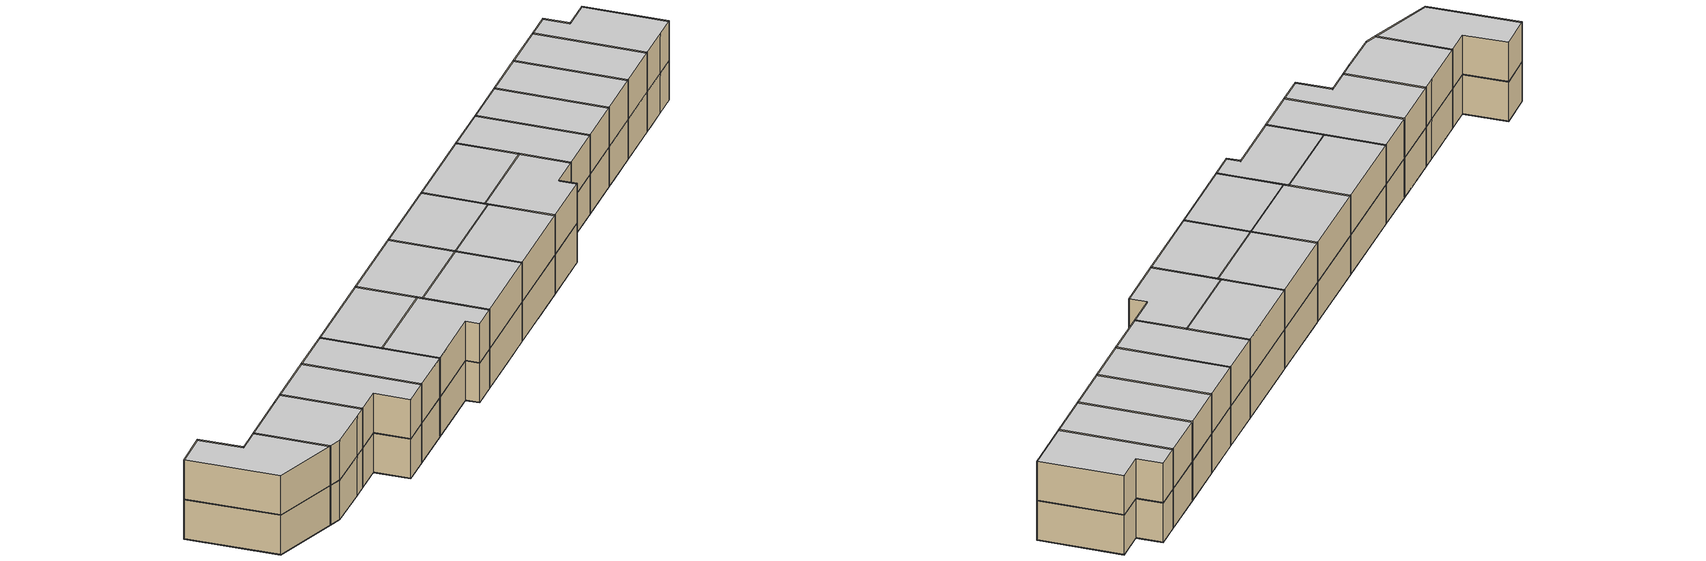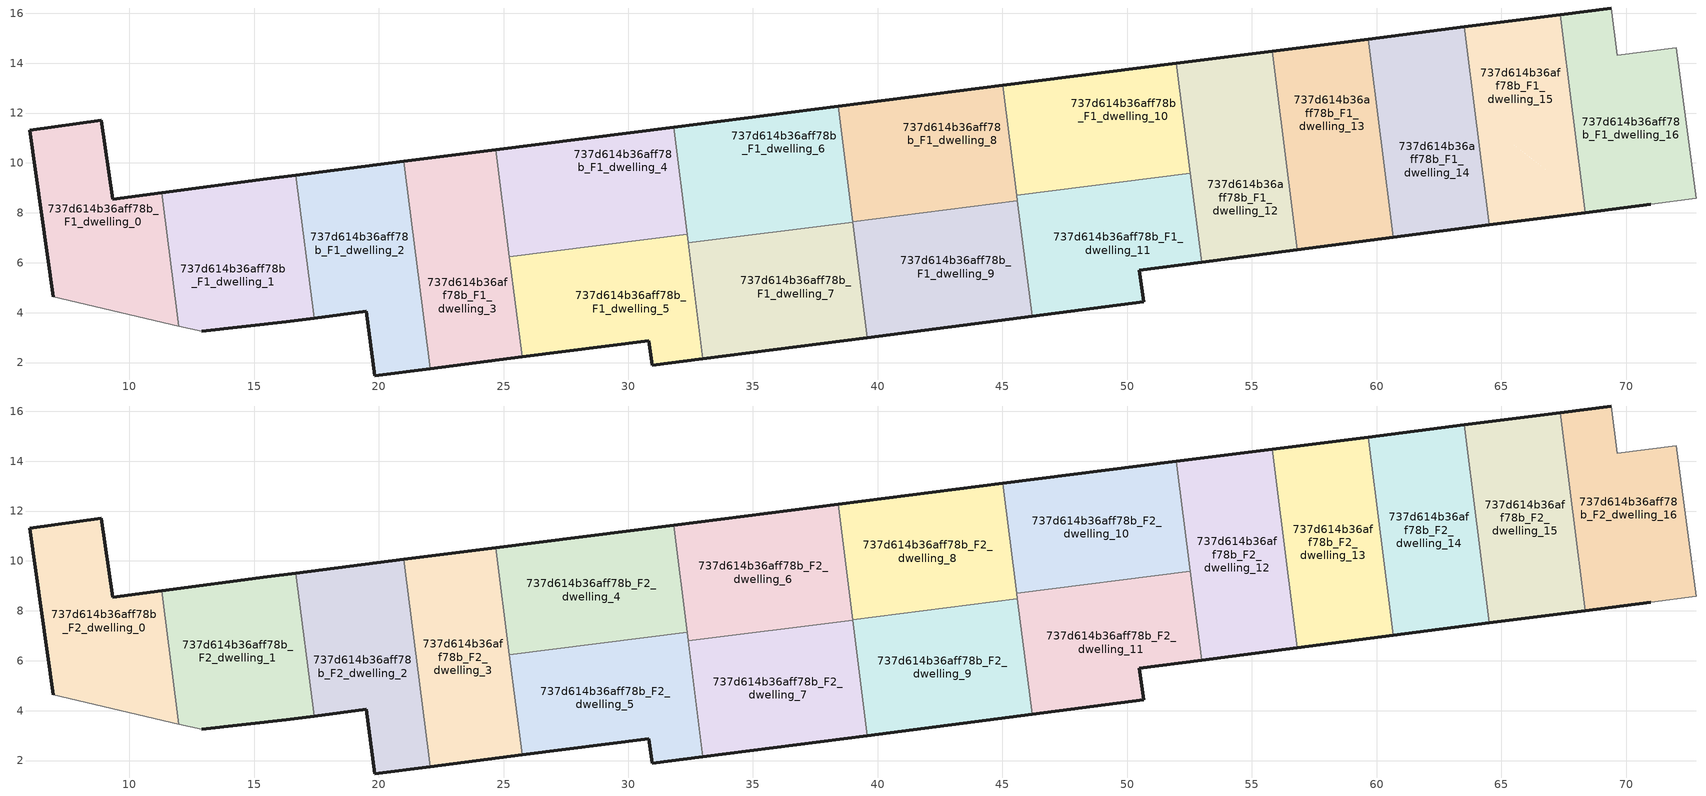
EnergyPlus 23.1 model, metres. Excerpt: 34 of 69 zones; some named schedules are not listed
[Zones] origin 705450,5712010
737d614b36aff78b_F1_dwelling_0
 floor to 737d614b36aff78b_F0_dwelling_0 (EU_floor_Construction): 9.27,4.09 11.53,7.01 11.3,8.81 9.33,8.55 8.87,11.71 6,11.31 6.94,4.63 z3
 floor to 737d614b36aff78b_F0_dwelling_1 (EU_floor_Construction): 11.98,3.46 11.53,7.01 9.27,4.09 z3
 wall outside (EU_wall_Construction): 6.94,4.63 6,11.31 8.87,11.71 9.33,8.55 11.3,8.81 z3:6
 wall to 737d614b36aff78b_F1_dwelling_1 (EU_wall_Construction): 11.3,8.81 11.98,3.46 z3:6
 wall adiabatic (EU_wall_Construction): 11.98,3.46 6.94,4.63 z3:6
737d614b36aff78b_F1_dwelling_1
 floor to 737d614b36aff78b_F0_dwelling_1 (EU_floor_Construction): 17.41,3.77 17.17,5.59 12.96,8.86 11.53,7.01 11.98,3.46 12.9,3.25 16.3,3.63 z3
 floor to 737d614b36aff78b_F0_dwelling_0 (EU_floor_Construction): 11.53,7.01 12.96,8.86 12.77,9 11.3,8.81 z3
 floor to 737d614b36aff78b_F0_dwelling_2 (EU_floor_Construction): 17.17,5.59 16.68,9.51 15.53,9.37 12.77,9 12.96,8.86 z3
 wall outside (EU_wall_Construction): 17.41,3.77 16.3,3.63 12.9,3.25 / 11.3,8.81 15.53,9.37 16.68,9.51 z3:6
 wall adiabatic (EU_wall_Construction): 12.9,3.25 11.98,3.46 z3:6
 wall to 737d614b36aff78b_F1_dwelling_2 (EU_wall_Construction): 16.68,9.51 17.41,3.77 z3:6
737d614b36aff78b_F1_dwelling_10
 floor to 737d614b36aff78b_F0_dwelling_12 (EU_floor_Construction): 52.53,9.6 51.97,13.99 45.43,13.16 50.38,9.32 z3
 floor to 737d614b36aff78b_F0_dwelling_10 (EU_floor_Construction): 46.55,8.84 48.22,11 45.43,13.16 45.01,13.11 45.57,8.71 z3
 floor to 737d614b36aff78b_F0_dwelling_11 (EU_floor_Construction): 50.38,9.32 48.22,11 46.55,8.84 z3
 wall outside (EU_wall_Construction): 45.01,13.11 51.97,13.99 z3:6
 wall to 737d614b36aff78b_F1_dwelling_11 (EU_wall_Construction): 52.53,9.6 45.57,8.71 z3:6
 wall to 737d614b36aff78b_F1_dwelling_12 (EU_wall_Construction): 51.97,13.99 52.53,9.6 z3:6
 wall to 737d614b36aff78b_F1_dwelling_8 (EU_wall_Construction): 45.57,8.71 45.01,13.11 z3:6
737d614b36aff78b_F1_dwelling_11
 floor to 737d614b36aff78b_F0_dwelling_11 (EU_floor_Construction): 52.98,6.03 52.8,7.45 50.38,9.32 46.55,8.84 45.7,7.73 45.83,6.65 48.97,4.21 50.66,4.43 50.49,5.7 z3
 floor to 737d614b36aff78b_F0_dwelling_13 (EU_floor_Construction): 52.8,7.45 52.61,8.95 51.96,8.1 z3
 floor to 737d614b36aff78b_F0_dwelling_9 (EU_floor_Construction): 48.97,4.21 45.83,6.65 46.19,3.85 z3
 floor to 737d614b36aff78b_F0_dwelling_10 (EU_floor_Construction): 45.7,7.73 46.55,8.84 45.57,8.71 z3
 floor to 737d614b36aff78b_F0_dwelling_12 (EU_floor_Construction): 51.96,8.1 52.61,8.95 52.53,9.6 50.38,9.32 z3
 wall outside (EU_wall_Construction): 52.98,6.03 50.49,5.7 50.66,4.43 46.19,3.85 z3:6
 wall to 737d614b36aff78b_F1_dwelling_9 (EU_wall_Construction): 46.19,3.85 45.6,8.48 z3:6
 wall to 737d614b36aff78b_F1_dwelling_12 (EU_wall_Construction): 52.53,9.6 52.98,6.03 z3:6
 wall to 737d614b36aff78b_F1_dwelling_8 (EU_wall_Construction): 45.6,8.48 45.57,8.71 z3:6
737d614b36aff78b_F1_dwelling_12
 floor to 737d614b36aff78b_F0_dwelling_13 (EU_floor_Construction): 56.83,6.52 56.21,11.36 55.13,12.2 52.61,8.95 52.8,7.45 54.4,6.21 z3
 floor to 737d614b36aff78b_F0_dwelling_12 (EU_floor_Construction): 52.61,8.95 55.13,12.2 52.69,14.08 51.97,13.99 z3
 floor to 737d614b36aff78b_F0_dwelling_11 (EU_floor_Construction): 54.4,6.21 52.8,7.45 52.98,6.03 z3
 floor to 737d614b36aff78b_F0_dwelling_14 (EU_floor_Construction): 56.21,11.36 55.82,14.48 52.69,14.08 z3
 wall outside (EU_wall_Construction): 51.97,13.99 55.81,14.48 / 56.83,6.52 52.98,6.03 z3:6
 wall to 737d614b36aff78b_F1_dwelling_13 (EU_wall_Construction): 55.81,14.48 56.83,6.52 z3:6
737d614b36aff78b_F1_dwelling_13
 floor to 737d614b36aff78b_F0_dwelling_14 (EU_floor_Construction): 59.22,9.03 60.25,10.36 59.66,14.97 55.82,14.48 56.21,11.36 z3
 floor to 737d614b36aff78b_F0_dwelling_13 (EU_floor_Construction): 60.67,7.02 60.55,8 56.21,11.36 56.83,6.52 z3
 floor to 737d614b36aff78b_F0_dwelling_15 (EU_floor_Construction): 60.55,8 60.25,10.36 59.22,9.03 z3
 wall outside (EU_wall_Construction): 55.81,14.48 59.66,14.97 / 60.67,7.02 56.83,6.52 z3:6
 wall to 737d614b36aff78b_F1_dwelling_14 (EU_wall_Construction): 59.66,14.97 60.67,7.02 z3:6
737d614b36aff78b_F1_dwelling_14
 floor to 737d614b36aff78b_F0_dwelling_15 (EU_floor_Construction): 64.52,7.51 63.96,11.92 62.39,13.13 60.25,10.36 60.55,8 61.65,7.14 z3
 floor to 737d614b36aff78b_F0_dwelling_14 (EU_floor_Construction): 60.25,10.36 62.39,13.13 59.97,15.01 59.66,14.97 z3
 floor to 737d614b36aff78b_F0_dwelling_13 (EU_floor_Construction): 61.65,7.14 60.55,8 60.67,7.02 z3
 floor to 737d614b36aff78b_F0_dwelling_16 (EU_floor_Construction): 63.96,11.92 63.51,15.46 59.97,15.01 z3
 wall outside (EU_wall_Construction): 59.66,14.97 63.51,15.46 / 64.52,7.51 60.67,7.02 z3:6
 wall to 737d614b36aff78b_F1_dwelling_15 (EU_wall_Construction): 63.51,15.46 64.52,7.51 z3:6
737d614b36aff78b_F1_dwelling_15
 floor to 737d614b36aff78b_F0_dwelling_16 (EU_floor_Construction): 66.15,10.22 67.82,12.38 67.36,15.94 63.51,15.46 63.96,11.92 z3
 floor to 737d614b36aff78b_F0_dwelling_15 (EU_floor_Construction): 68.37,8.01 68.3,8.55 63.96,11.92 64.52,7.51 z3
 floor to 737d614b36aff78b_F0_dwelling_17 (EU_floor_Construction): 68.3,8.55 67.82,12.38 66.15,10.22 z3
 wall outside (EU_wall_Construction): 63.51,15.46 67.36,15.95 / 68.37,8.01 64.52,7.51 z3:6
 wall to 737d614b36aff78b_F1_dwelling_16 (EU_wall_Construction): 67.36,15.95 68.37,8.01 z3:6
737d614b36aff78b_F1_dwelling_16
 floor to 737d614b36aff78b_F0_dwelling_17 (EU_floor_Construction): 72.8,8.59 72.02,14.63 69.65,14.32 69.6,14.68 67.82,12.38 68.3,8.55 68.91,8.08 70.99,8.35 z3
 floor to 737d614b36aff78b_F0_dwelling_16 (EU_floor_Construction): 67.82,12.38 69.6,14.68 69.41,16.2 67.36,15.94 z3
 floor to 737d614b36aff78b_F0_dwelling_15 (EU_floor_Construction): 68.91,8.08 68.3,8.55 68.37,8.01 z3
 wall outside (EU_wall_Construction): 70.99,8.35 68.37,8.01 / 67.36,15.95 69.41,16.2 z3:6
 wall adiabatic (EU_wall_Construction): 69.41,16.2 69.65,14.32 72.02,14.63 72.8,8.59 70.99,8.35 z3:6
737d614b36aff78b_F1_dwelling_2
 floor to 737d614b36aff78b_F0_dwelling_2 (EU_floor_Construction): 19.56,3.63 21.51,6.14 21.17,8.77 19.72,9.9 16.68,9.51 17.17,5.59 19.22,4.01 19.51,4.05 z3
 floor to 737d614b36aff78b_F0_dwelling_1 (EU_floor_Construction): 19.22,4.01 17.17,5.59 17.41,3.77 z3
 floor to 737d614b36aff78b_F0_dwelling_3 (EU_floor_Construction): 22.07,1.75 21.51,6.14 19.56,3.63 19.85,1.47 z3
 floor to 737d614b36aff78b_F0_dwelling_4 (EU_floor_Construction): 21.17,8.77 21.01,10.06 19.72,9.9 z3
 wall outside (EU_wall_Construction): 16.68,9.51 21.01,10.06 / 22.07,1.75 19.85,1.47 19.51,4.05 17.41,3.77 z3:6
 wall to 737d614b36aff78b_F1_dwelling_3 (EU_wall_Construction): 21.01,10.06 22.07,1.75 z3:6
737d614b36aff78b_F1_dwelling_3
 floor to 737d614b36aff78b_F0_dwelling_3 (EU_floor_Construction): 25.75,2.22 25.32,5.56 22.66,7.62 21.51,6.14 22.07,1.75 z3
 floor to 737d614b36aff78b_F0_dwelling_2 (EU_floor_Construction): 21.51,6.14 22.66,7.62 21.17,8.77 z3
 floor to 737d614b36aff78b_F0_dwelling_4 (EU_floor_Construction): 25.32,5.56 24.69,10.53 21.01,10.06 21.17,8.77 z3
 wall outside (EU_wall_Construction): 21.01,10.06 24.69,10.53 / 25.75,2.22 22.07,1.75 z3:6
 wall to 737d614b36aff78b_F1_dwelling_4 (EU_wall_Construction): 24.69,10.53 25.24,6.23 z3:6
 wall to 737d614b36aff78b_F1_dwelling_5 (EU_wall_Construction): 25.24,6.23 25.75,2.22 z3:6
737d614b36aff78b_F1_dwelling_4
 floor to 737d614b36aff78b_F0_dwelling_4 (EU_floor_Construction): 28.24,6.62 29.41,8.12 26.08,10.7 24.69,10.53 25.24,6.24 z3
 floor to 737d614b36aff78b_F0_dwelling_6 (EU_floor_Construction): 32.36,7.14 31.81,11.43 26.08,10.7 30.91,6.96 z3
 floor to 737d614b36aff78b_F0_dwelling_5 (EU_floor_Construction): 30.91,6.96 29.41,8.12 28.24,6.62 z3
 wall outside (EU_wall_Construction): 24.69,10.53 31.81,11.43 z3:6
 wall to 737d614b36aff78b_F1_dwelling_5 (EU_wall_Construction): 32.36,7.14 25.24,6.24 z3:6
 wall to 737d614b36aff78b_F1_dwelling_6 (EU_wall_Construction): 31.81,11.43 32.36,7.14 z3:6
737d614b36aff78b_F1_dwelling_5
 floor to 737d614b36aff78b_F0_dwelling_5 (EU_floor_Construction): 32.99,2.15 32.54,5.69 30.91,6.96 28.24,6.62 26.63,4.54 29.08,2.65 30.82,2.87 30.95,1.88 z3
 floor to 737d614b36aff78b_F0_dwelling_3 (EU_floor_Construction): 29.08,2.65 25.32,5.56 25.75,2.22 z3
 floor to 737d614b36aff78b_F0_dwelling_6 (EU_floor_Construction): 32.54,5.69 32.36,7.14 30.91,6.96 z3
 floor to 737d614b36aff78b_F0_dwelling_4 (EU_floor_Construction): 26.63,4.54 28.24,6.62 25.24,6.24 25.32,5.56 z3
 wall outside (EU_wall_Construction): 32.99,2.15 30.95,1.88 30.82,2.87 25.75,2.22 z3:6
 wall to 737d614b36aff78b_F1_dwelling_7 (EU_wall_Construction): 32.4,6.79 32.99,2.15 z3:6
 wall to 737d614b36aff78b_F1_dwelling_6 (EU_wall_Construction): 32.36,7.14 32.4,6.79 z3:6
737d614b36aff78b_F1_dwelling_6
 floor to 737d614b36aff78b_F0_dwelling_6 (EU_floor_Construction): 34.41,7.05 35.78,8.81 32.31,11.5 31.81,11.43 32.4,6.79 z3
 floor to 737d614b36aff78b_F0_dwelling_7 (EU_floor_Construction): 37.53,7.45 35.78,8.81 34.41,7.05 z3
 floor to 737d614b36aff78b_F0_dwelling_8 (EU_floor_Construction): 39,7.63 38.41,12.27 32.31,11.5 37.54,7.45 z3
 wall outside (EU_wall_Construction): 31.81,11.43 38.41,12.27 z3:6
 wall to 737d614b36aff78b_F1_dwelling_7 (EU_wall_Construction): 39,7.63 32.4,6.79 z3:6
 wall to 737d614b36aff78b_F1_dwelling_8 (EU_wall_Construction): 38.41,12.27 39,7.64 z3:6
737d614b36aff78b_F1_dwelling_7
 floor to 737d614b36aff78b_F0_dwelling_7 (EU_floor_Construction): 39.59,3 39.18,6.17 37.53,7.45 34.41,7.05 33.06,5.3 36.53,2.61 z3
 floor to 737d614b36aff78b_F0_dwelling_5 (EU_floor_Construction): 36.53,2.61 32.54,5.69 32.99,2.15 z3
 floor to 737d614b36aff78b_F0_dwelling_8 (EU_floor_Construction): 39.18,6.17 39,7.63 37.54,7.45 z3
 floor to 737d614b36aff78b_F0_dwelling_6 (EU_floor_Construction): 33.06,5.3 34.41,7.05 32.4,6.79 32.54,5.69 z3
 wall outside (EU_wall_Construction): 39.59,3 32.99,2.15 z3:6
 wall to 737d614b36aff78b_F1_dwelling_9 (EU_wall_Construction): 39,7.63 39.59,3 z3:6
737d614b36aff78b_F1_dwelling_8
 floor to 737d614b36aff78b_F0_dwelling_10 (EU_floor_Construction): 45.6,8.48 45.01,13.11 38.55,12.29 43.77,8.24 z3
 floor to 737d614b36aff78b_F0_dwelling_8 (EU_floor_Construction): 40.64,7.85 42.01,9.61 38.55,12.29 38.41,12.27 39,7.64 z3
 floor to 737d614b36aff78b_F0_dwelling_9 (EU_floor_Construction): 43.77,8.24 42.01,9.61 40.64,7.85 z3
 wall outside (EU_wall_Construction): 38.41,12.27 45.01,13.11 z3:6
 wall to 737d614b36aff78b_F1_dwelling_9 (EU_wall_Construction): 45.6,8.48 39,7.64 z3:6
737d614b36aff78b_F1_dwelling_9
 floor to 737d614b36aff78b_F0_dwelling_9 (EU_floor_Construction): 46.19,3.85 45.83,6.65 43.77,8.24 40.64,7.85 39.28,6.09 42.75,3.41 z3
 floor to 737d614b36aff78b_F0_dwelling_11 (EU_floor_Construction): 45.83,6.65 45.7,7.73 45.22,7.12 z3
 floor to 737d614b36aff78b_F0_dwelling_10 (EU_floor_Construction): 45.22,7.12 45.7,7.73 45.6,8.48 43.77,8.24 z3
 floor adiabatic (EU_floor_Construction): 46.19,3.85 42.75,3.41 39.28,6.09 40.64,7.85 45.6,8.48 39,7.64 39.59,3 z3
 wall outside (EU_wall_Construction): 46.19,3.85 39.59,3 z3:6
737d614b36aff78b_F2_dwelling_0
 floor to 737d614b36aff78b_F1_dwelling_0 (EU_floor_Construction): 11.98,3.46 11.3,8.81 9.33,8.55 8.87,11.71 6,11.31 6.94,4.63 z6
 wall outside (EU_wall_Construction): 6.94,4.63 6,11.31 8.87,11.71 9.33,8.55 11.3,8.81 z6:9
 wall to 737d614b36aff78b_F2_dwelling_1 (EU_wall_Construction): 11.3,8.81 11.98,3.46 z6:9
 wall adiabatic (EU_wall_Construction): 11.98,3.46 6.94,4.63 z6:9
 ceiling to 737d614b36aff78b_F3_dwelling_0 (EU_floor_Construction): 11.3,8.81 11.98,3.46 6.94,4.63 6,11.31 8.87,11.71 9.33,8.55 z9
737d614b36aff78b_F2_dwelling_1
 floor to 737d614b36aff78b_F1_dwelling_1 (EU_floor_Construction): 17.41,3.77 16.68,9.51 15.53,9.37 11.3,8.81 11.98,3.46 12.9,3.25 16.3,3.63 z6
 wall outside (EU_wall_Construction): 17.41,3.77 16.3,3.63 12.9,3.25 / 11.3,8.81 15.53,9.37 16.68,9.51 z6:9
 wall adiabatic (EU_wall_Construction): 12.9,3.25 11.98,3.46 z6:9
 wall to 737d614b36aff78b_F2_dwelling_2 (EU_wall_Construction): 16.68,9.51 17.41,3.77 z6:9
 ceiling to 737d614b36aff78b_F3_dwelling_1 (EU_floor_Construction): 16.68,9.51 17.41,3.77 16.3,3.63 12.9,3.25 11.98,3.46 11.3,8.81 15.53,9.37 z9
737d614b36aff78b_F2_dwelling_10
 floor to 737d614b36aff78b_F1_dwelling_10 (EU_floor_Construction): 52.53,9.6 51.97,13.99 45.01,13.11 45.57,8.71 z6
 wall outside (EU_wall_Construction): 45.01,13.11 51.97,13.99 z6:9
 wall to 737d614b36aff78b_F2_dwelling_11 (EU_wall_Construction): 52.53,9.6 45.57,8.71 z6:9
 wall to 737d614b36aff78b_F2_dwelling_12 (EU_wall_Construction): 51.97,13.99 52.53,9.6 z6:9
 wall to 737d614b36aff78b_F2_dwelling_8 (EU_wall_Construction): 45.57,8.71 45.01,13.11 z6:9
 ceiling to 737d614b36aff78b_F3_dwelling_10 (EU_floor_Construction): 51.97,13.99 52.53,9.6 45.57,8.71 45.01,13.11 z9
737d614b36aff78b_F2_dwelling_11
 floor to 737d614b36aff78b_F1_dwelling_11 (EU_floor_Construction): 52.98,6.03 52.53,9.6 45.57,8.71 46.19,3.85 50.66,4.43 50.49,5.7 z6
 wall outside (EU_wall_Construction): 52.98,6.03 50.49,5.7 50.66,4.43 46.19,3.85 z6:9
 wall to 737d614b36aff78b_F2_dwelling_9 (EU_wall_Construction): 46.19,3.85 45.6,8.48 z6:9
 wall to 737d614b36aff78b_F2_dwelling_12 (EU_wall_Construction): 52.53,9.6 52.98,6.03 z6:9
 wall to 737d614b36aff78b_F2_dwelling_8 (EU_wall_Construction): 45.6,8.48 45.57,8.71 z6:9
 ceiling to 737d614b36aff78b_F3_dwelling_11 (EU_floor_Construction): 52.53,9.6 52.98,6.03 50.49,5.7 50.66,4.43 46.19,3.85 45.57,8.71 z9
737d614b36aff78b_F2_dwelling_12
 floor to 737d614b36aff78b_F1_dwelling_12 (EU_floor_Construction): 56.83,6.52 55.81,14.48 51.97,13.99 52.98,6.03 z6
 wall outside (EU_wall_Construction): 51.97,13.99 55.81,14.48 / 56.83,6.52 52.98,6.03 z6:9
 wall to 737d614b36aff78b_F2_dwelling_13 (EU_wall_Construction): 55.81,14.48 56.83,6.52 z6:9
 ceiling to 737d614b36aff78b_F3_dwelling_12 (EU_floor_Construction): 55.81,14.48 56.83,6.52 52.98,6.03 51.97,13.99 z9
737d614b36aff78b_F2_dwelling_13
 floor to 737d614b36aff78b_F1_dwelling_13 (EU_floor_Construction): 60.67,7.02 59.66,14.97 55.81,14.48 56.83,6.52 z6
 wall outside (EU_wall_Construction): 55.81,14.48 59.66,14.97 / 60.67,7.02 56.83,6.52 z6:9
 wall to 737d614b36aff78b_F2_dwelling_14 (EU_wall_Construction): 59.66,14.97 60.67,7.02 z6:9
 ceiling to 737d614b36aff78b_F3_dwelling_13 (EU_floor_Construction): 59.66,14.97 60.67,7.02 56.83,6.52 55.81,14.48 z9
737d614b36aff78b_F2_dwelling_14
 floor to 737d614b36aff78b_F1_dwelling_14 (EU_floor_Construction): 64.52,7.51 63.51,15.46 59.66,14.97 60.67,7.02 z6
 wall outside (EU_wall_Construction): 59.66,14.97 63.51,15.46 / 64.52,7.51 60.67,7.02 z6:9
 wall to 737d614b36aff78b_F2_dwelling_15 (EU_wall_Construction): 63.51,15.46 64.52,7.51 z6:9
 ceiling to 737d614b36aff78b_F3_dwelling_14 (EU_floor_Construction): 63.51,15.46 64.52,7.51 60.67,7.02 59.66,14.97 z9
737d614b36aff78b_F2_dwelling_15
 floor to 737d614b36aff78b_F1_dwelling_15 (EU_floor_Construction): 68.37,8.01 67.36,15.95 63.51,15.46 64.52,7.51 z6
 wall outside (EU_wall_Construction): 63.51,15.46 67.36,15.95 / 68.37,8.01 64.52,7.51 z6:9
 wall to 737d614b36aff78b_F2_dwelling_16 (EU_wall_Construction): 67.36,15.95 68.37,8.01 z6:9
 ceiling to 737d614b36aff78b_F3_dwelling_15 (EU_floor_Construction): 67.36,15.95 68.37,8.01 64.52,7.51 63.51,15.46 z9
737d614b36aff78b_F2_dwelling_16
 floor to 737d614b36aff78b_F1_dwelling_16 (EU_floor_Construction): 72.8,8.59 72.02,14.63 69.65,14.32 69.41,16.2 67.36,15.95 68.37,8.01 70.99,8.35 z6
 wall outside (EU_wall_Construction): 70.99,8.35 68.37,8.01 / 67.36,15.95 69.41,16.2 z6:9
 wall adiabatic (EU_wall_Construction): 69.41,16.2 69.65,14.32 72.02,14.63 72.8,8.59 70.99,8.35 z6:9
 ceiling to 737d614b36aff78b_F3_dwelling_16 (EU_floor_Construction): 72.02,14.63 72.8,8.59 70.99,8.35 68.37,8.01 67.36,15.95 69.41,16.2 69.65,14.32 z9
737d614b36aff78b_F2_dwelling_2
 floor to 737d614b36aff78b_F1_dwelling_2 (EU_floor_Construction): 22.07,1.75 21.01,10.06 16.68,9.51 17.41,3.77 19.51,4.05 19.85,1.47 z6
 wall outside (EU_wall_Construction): 16.68,9.51 21.01,10.06 / 22.07,1.75 19.85,1.47 19.51,4.05 17.41,3.77 z6:9
 wall to 737d614b36aff78b_F2_dwelling_3 (EU_wall_Construction): 21.01,10.06 22.07,1.75 z6:9
 ceiling to 737d614b36aff78b_F3_dwelling_2 (EU_floor_Construction): 21.01,10.06 22.07,1.75 19.85,1.47 19.51,4.05 17.41,3.77 16.68,9.51 z9
737d614b36aff78b_F2_dwelling_3
 floor to 737d614b36aff78b_F1_dwelling_3 (EU_floor_Construction): 25.75,2.22 24.69,10.53 21.01,10.06 22.07,1.75 z6
 wall outside (EU_wall_Construction): 21.01,10.06 24.69,10.53 / 25.75,2.22 22.07,1.75 z6:9
 wall to 737d614b36aff78b_F2_dwelling_4 (EU_wall_Construction): 24.69,10.53 25.24,6.23 z6:9
 wall to 737d614b36aff78b_F2_dwelling_5 (EU_wall_Construction): 25.24,6.23 25.75,2.22 z6:9
 ceiling to 737d614b36aff78b_F3_dwelling_3 (EU_floor_Construction): 24.69,10.53 25.75,2.22 22.07,1.75 21.01,10.06 z9
737d614b36aff78b_F2_dwelling_4
 floor to 737d614b36aff78b_F1_dwelling_4 (EU_floor_Construction): 32.36,7.14 31.81,11.43 24.69,10.53 25.24,6.24 z6
 wall outside (EU_wall_Construction): 24.69,10.53 31.81,11.43 z6:9
 wall to 737d614b36aff78b_F2_dwelling_5 (EU_wall_Construction): 32.36,7.14 25.24,6.24 z6:9
 wall to 737d614b36aff78b_F2_dwelling_6 (EU_wall_Construction): 31.81,11.43 32.36,7.14 z6:9
 ceiling to 737d614b36aff78b_F3_dwelling_4 (EU_floor_Construction): 31.81,11.43 32.36,7.14 25.24,6.24 24.69,10.53 z9
737d614b36aff78b_F2_dwelling_5
 floor to 737d614b36aff78b_F1_dwelling_5 (EU_floor_Construction): 32.99,2.15 32.36,7.14 25.24,6.24 25.75,2.22 30.82,2.87 30.95,1.88 z6
 wall outside (EU_wall_Construction): 32.99,2.15 30.95,1.88 30.82,2.87 25.75,2.22 z6:9
 wall to 737d614b36aff78b_F2_dwelling_7 (EU_wall_Construction): 32.4,6.79 32.99,2.15 z6:9
 wall to 737d614b36aff78b_F2_dwelling_6 (EU_wall_Construction): 32.36,7.14 32.4,6.79 z6:9
 ceiling to 737d614b36aff78b_F3_dwelling_5 (EU_floor_Construction): 32.36,7.14 32.99,2.15 30.95,1.88 30.82,2.87 25.75,2.22 25.24,6.24 z9
737d614b36aff78b_F2_dwelling_6
 floor to 737d614b36aff78b_F1_dwelling_6 (EU_floor_Construction): 39,7.63 38.41,12.27 31.81,11.43 32.4,6.79 z6
 wall outside (EU_wall_Construction): 31.81,11.43 38.41,12.27 z6:9
 wall to 737d614b36aff78b_F2_dwelling_7 (EU_wall_Construction): 39,7.63 32.4,6.79 z6:9
 wall to 737d614b36aff78b_F2_dwelling_8 (EU_wall_Construction): 38.41,12.27 39,7.64 z6:9
 ceiling to 737d614b36aff78b_F3_dwelling_6 (EU_floor_Construction): 38.41,12.27 39,7.63 32.4,6.79 31.81,11.43 z9
737d614b36aff78b_F2_dwelling_7
 floor to 737d614b36aff78b_F1_dwelling_7 (EU_floor_Construction): 39.59,3 39,7.63 32.4,6.79 32.99,2.15 z6
 wall outside (EU_wall_Construction): 39.59,3 32.99,2.15 z6:9
 wall to 737d614b36aff78b_F2_dwelling_9 (EU_wall_Construction): 39,7.63 39.59,3 z6:9
 ceiling to 737d614b36aff78b_F3_dwelling_7 (EU_floor_Construction): 39,7.63 39.59,3 32.99,2.15 32.4,6.79 z9
737d614b36aff78b_F2_dwelling_8
 floor to 737d614b36aff78b_F1_dwelling_8 (EU_floor_Construction): 45.6,8.48 45.01,13.11 38.41,12.27 39,7.64 z6
 wall outside (EU_wall_Construction): 38.41,12.27 45.01,13.11 z6:9
 wall to 737d614b36aff78b_F2_dwelling_9 (EU_wall_Construction): 45.6,8.48 39,7.64 z6:9
 ceiling to 737d614b36aff78b_F3_dwelling_8 (EU_floor_Construction): 45.01,13.11 45.6,8.48 39,7.64 38.41,12.27 z9
737d614b36aff78b_F2_dwelling_9
 floor to 737d614b36aff78b_F1_dwelling_9 (EU_floor_Construction): 46.19,3.85 45.6,8.48 39,7.64 39.59,3 z6
 wall outside (EU_wall_Construction): 46.19,3.85 39.59,3 z6:9
 ceiling to 737d614b36aff78b_F3_dwelling_9 (EU_floor_Construction): 45.6,8.48 46.19,3.85 39.59,3 39,7.64 z9
[Building]
EU S2 Campaign: North Axis=0; Terrain=City; Solar Distribution=FullExterior
[Site:Location]
London: Latitude=51.5; Longitude=-0.5; Time Zone=0; Elevation=25
[SizingPeriod:WeatherFileDays]
AnnualSizingPeriod: Begin Month=1; Begin Day of Month=1; End Month=12; End Day of Month=31; Day of Week for Start Day=Monday; Use Weather File Daylight Saving Period=No; Use Weather File Rain and Snow Indicators=No
[MATERIAL]
EU_InternalMass_Material: Roughness=MediumRough; Thickness=0.1; Conductivity=1; Density=1800; Specific Heat=900; Thermal Absorptance=0.9; Solar Absorptance=0.7; Visible Absorptance=0.7
[MATERIAL:NOMASS] Roughness=MediumRough; Thermal Absorptance=0.9; Solar Absorptance=0.7; Visible Absorptance=0.7
Name | Thermal Resistance
EU_wall_NoMass | 0.635353
EU_floor_NoMass | 1.96382
[CONSTRUCTION]
EU_wall_Construction: EU_wall_NoMass
EU_floor_Construction: EU_floor_NoMass
EU_InternalMass_Construction: EU_InternalMass_Material
[ZONE] Type=1; Multiplier=1; Ceiling Height=autocalculate; Floor Area=autocalculate; Part of Total Floor Area=Yes
Name | Volume
737d614b36aff78b_F1_dwelling_0; 737d614b36aff78b_F2_dwelling_0 | 93.2402
737d614b36aff78b_F1_dwelling_1; 737d614b36aff78b_F2_dwelling_1; 737d614b36aff78b_F1_dwelling_11; 737d614b36aff78b_F2_dwelling_11 | 93.241
737d614b36aff78b_F1_dwelling_10; 737d614b36aff78b_F2_dwelling_10 | 93.2307
737d614b36aff78b_F1_dwelling_12; 737d614b36aff78b_F2_dwelling_12 | 93.2629
737d614b36aff78b_F1_dwelling_13; 737d614b36aff78b_F2_dwelling_13 | 93.2175
737d614b36aff78b_F1_dwelling_14; 737d614b36aff78b_F2_dwelling_14 | 93.238
737d614b36aff78b_F1_dwelling_15; 737d614b36aff78b_F2_dwelling_15; 737d614b36aff78b_F1_dwelling_16; 737d614b36aff78b_F2_dwelling_16 | 93.2432
737d614b36aff78b_F1_dwelling_2; 737d614b36aff78b_F2_dwelling_2 | 93.2278
737d614b36aff78b_F1_dwelling_3; 737d614b36aff78b_F2_dwelling_3 | 93.2351
737d614b36aff78b_F1_dwelling_4; 737d614b36aff78b_F2_dwelling_4; 737d614b36aff78b_F1_dwelling_6; 737d614b36aff78b_F2_dwelling_6 | 93.2336
737d614b36aff78b_F1_dwelling_5; 737d614b36aff78b_F2_dwelling_5 | 93.2292
737d614b36aff78b_F1_dwelling_7; 737d614b36aff78b_F2_dwelling_7 | 93.2476
737d614b36aff78b_F1_dwelling_8; 737d614b36aff78b_F2_dwelling_8 | 93.2468
737d614b36aff78b_F1_dwelling_9; 737d614b36aff78b_F2_dwelling_9 | 93.2263
[INTERNALMASS] Construction=EU_InternalMass_Construction
Name | Zone or ZoneList | Surface Area
737d614b36aff78b_F1_dwelling_0_EU_InternalMass | 737d614b36aff78b_F1_dwelling_0 | 31.0801
737d614b36aff78b_F1_dwelling_1_EU_InternalMass | 737d614b36aff78b_F1_dwelling_1 | 31.0803
737d614b36aff78b_F1_dwelling_2_EU_InternalMass | 737d614b36aff78b_F1_dwelling_2 | 31.0759
737d614b36aff78b_F1_dwelling_3_EU_InternalMass | 737d614b36aff78b_F1_dwelling_3 | 31.0783
737d614b36aff78b_F1_dwelling_4_EU_InternalMass | 737d614b36aff78b_F1_dwelling_4 | 31.0809
737d614b36aff78b_F1_dwelling_5_EU_InternalMass | 737d614b36aff78b_F1_dwelling_5 | 31.0765
737d614b36aff78b_F1_dwelling_6_EU_InternalMass | 737d614b36aff78b_F1_dwelling_6 | 31.0766
737d614b36aff78b_F1_dwelling_7_EU_InternalMass | 737d614b36aff78b_F1_dwelling_7 | 31.0822
737d614b36aff78b_F1_dwelling_8_EU_InternalMass | 737d614b36aff78b_F1_dwelling_8 | 31.0828
737d614b36aff78b_F1_dwelling_9_EU_InternalMass | 737d614b36aff78b_F1_dwelling_9 | 31.075
737d614b36aff78b_F1_dwelling_10_EU_InternalMass | 737d614b36aff78b_F1_dwelling_10 | 31.0787
737d614b36aff78b_F1_dwelling_11_EU_InternalMass | 737d614b36aff78b_F1_dwelling_11 | 31.0802
737d614b36aff78b_F1_dwelling_12_EU_InternalMass | 737d614b36aff78b_F1_dwelling_12 | 31.0878
737d614b36aff78b_F1_dwelling_13_EU_InternalMass | 737d614b36aff78b_F1_dwelling_13 | 31.0725
737d614b36aff78b_F1_dwelling_14_EU_InternalMass | 737d614b36aff78b_F1_dwelling_14 | 31.0795
737d614b36aff78b_F1_dwelling_15_EU_InternalMass | 737d614b36aff78b_F1_dwelling_15 | 31.081
737d614b36aff78b_F1_dwelling_16_EU_InternalMass | 737d614b36aff78b_F1_dwelling_16 | 31.0809
737d614b36aff78b_F2_dwelling_0_EU_InternalMass | 737d614b36aff78b_F2_dwelling_0 | 31.0801
737d614b36aff78b_F2_dwelling_1_EU_InternalMass | 737d614b36aff78b_F2_dwelling_1 | 31.0803
737d614b36aff78b_F2_dwelling_2_EU_InternalMass | 737d614b36aff78b_F2_dwelling_2 | 31.0759
737d614b36aff78b_F2_dwelling_3_EU_InternalMass | 737d614b36aff78b_F2_dwelling_3 | 31.0783
737d614b36aff78b_F2_dwelling_4_EU_InternalMass | 737d614b36aff78b_F2_dwelling_4 | 31.0809
737d614b36aff78b_F2_dwelling_5_EU_InternalMass | 737d614b36aff78b_F2_dwelling_5 | 31.0765
737d614b36aff78b_F2_dwelling_6_EU_InternalMass | 737d614b36aff78b_F2_dwelling_6 | 31.0766
737d614b36aff78b_F2_dwelling_7_EU_InternalMass | 737d614b36aff78b_F2_dwelling_7 | 31.0822
737d614b36aff78b_F2_dwelling_8_EU_InternalMass | 737d614b36aff78b_F2_dwelling_8 | 31.0828
737d614b36aff78b_F2_dwelling_9_EU_InternalMass | 737d614b36aff78b_F2_dwelling_9 | 31.075
737d614b36aff78b_F2_dwelling_10_EU_InternalMass | 737d614b36aff78b_F2_dwelling_10 | 31.0787
737d614b36aff78b_F2_dwelling_11_EU_InternalMass | 737d614b36aff78b_F2_dwelling_11 | 31.0802
737d614b36aff78b_F2_dwelling_12_EU_InternalMass | 737d614b36aff78b_F2_dwelling_12 | 31.0878
737d614b36aff78b_F2_dwelling_13_EU_InternalMass | 737d614b36aff78b_F2_dwelling_13 | 31.0725
737d614b36aff78b_F2_dwelling_14_EU_InternalMass | 737d614b36aff78b_F2_dwelling_14 | 31.0795
737d614b36aff78b_F2_dwelling_15_EU_InternalMass | 737d614b36aff78b_F2_dwelling_15 | 31.081
737d614b36aff78b_F2_dwelling_16_EU_InternalMass | 737d614b36aff78b_F2_dwelling_16 | 31.0809
[OTHEREQUIPMENT] Fuel Type=Electricity; Design Level Calculation Method=Watts/Area; Power per Zone Floor Area=1; Fraction Latent=0; Fraction Radiant=0; Fraction Lost=0; Carbon Dioxide Generation Rate=0; EndUse Subcategory=EU_Step8_InternalGains
Name | Zone or ZoneList or Space or SpaceList | Schedule
EU_Step8_InternalGain_737d614b36aff78b_F1_dwelling_0_f000 | 737d614b36aff78b_F1_dwelling_0 | EU_Step8_GainSchedule_737d614b36aff78b_F1_dwelling_0_f000
EU_Step8_InternalGain_737d614b36aff78b_F1_dwelling_1_f000 | 737d614b36aff78b_F1_dwelling_1 | EU_Step8_GainSchedule_737d614b36aff78b_F1_dwelling_1_f000
EU_Step8_InternalGain_737d614b36aff78b_F1_dwelling_2_f000 | 737d614b36aff78b_F1_dwelling_2 | EU_Step8_GainSchedule_737d614b36aff78b_F1_dwelling_2_f000
EU_Step8_InternalGain_737d614b36aff78b_F1_dwelling_3_f000 | 737d614b36aff78b_F1_dwelling_3 | EU_Step8_GainSchedule_737d614b36aff78b_F1_dwelling_3_f000
EU_Step8_InternalGain_737d614b36aff78b_F1_dwelling_4_f000 | 737d614b36aff78b_F1_dwelling_4 | EU_Step8_GainSchedule_737d614b36aff78b_F1_dwelling_4_f000
EU_Step8_InternalGain_737d614b36aff78b_F1_dwelling_5_f000 | 737d614b36aff78b_F1_dwelling_5 | EU_Step8_GainSchedule_737d614b36aff78b_F1_dwelling_5_f000
EU_Step8_InternalGain_737d614b36aff78b_F1_dwelling_6_f000 | 737d614b36aff78b_F1_dwelling_6 | EU_Step8_GainSchedule_737d614b36aff78b_F1_dwelling_6_f000
EU_Step8_InternalGain_737d614b36aff78b_F1_dwelling_7_f000 | 737d614b36aff78b_F1_dwelling_7 | EU_Step8_GainSchedule_737d614b36aff78b_F1_dwelling_7_f000
EU_Step8_InternalGain_737d614b36aff78b_F1_dwelling_8_f000 | 737d614b36aff78b_F1_dwelling_8 | EU_Step8_GainSchedule_737d614b36aff78b_F1_dwelling_8_f000
EU_Step8_InternalGain_737d614b36aff78b_F1_dwelling_9_f000 | 737d614b36aff78b_F1_dwelling_9 | EU_Step8_GainSchedule_737d614b36aff78b_F1_dwelling_9_f000
EU_Step8_InternalGain_737d614b36aff78b_F1_dwelling_10_f000 | 737d614b36aff78b_F1_dwelling_10 | EU_Step8_GainSchedule_737d614b36aff78b_F1_dwelling_10_f000
EU_Step8_InternalGain_737d614b36aff78b_F1_dwelling_11_f000 | 737d614b36aff78b_F1_dwelling_11 | EU_Step8_GainSchedule_737d614b36aff78b_F1_dwelling_11_f000
EU_Step8_InternalGain_737d614b36aff78b_F1_dwelling_12_f000 | 737d614b36aff78b_F1_dwelling_12 | EU_Step8_GainSchedule_737d614b36aff78b_F1_dwelling_12_f000
EU_Step8_InternalGain_737d614b36aff78b_F1_dwelling_13_f000 | 737d614b36aff78b_F1_dwelling_13 | EU_Step8_GainSchedule_737d614b36aff78b_F1_dwelling_13_f000
EU_Step8_InternalGain_737d614b36aff78b_F1_dwelling_14_f000 | 737d614b36aff78b_F1_dwelling_14 | EU_Step8_GainSchedule_737d614b36aff78b_F1_dwelling_14_f000
EU_Step8_InternalGain_737d614b36aff78b_F1_dwelling_15_f000 | 737d614b36aff78b_F1_dwelling_15 | EU_Step8_GainSchedule_737d614b36aff78b_F1_dwelling_15_f000
EU_Step8_InternalGain_737d614b36aff78b_F1_dwelling_16_f000 | 737d614b36aff78b_F1_dwelling_16 | EU_Step8_GainSchedule_737d614b36aff78b_F1_dwelling_16_f000
EU_Step8_InternalGain_737d614b36aff78b_F2_dwelling_0_f000 | 737d614b36aff78b_F2_dwelling_0 | EU_Step8_GainSchedule_737d614b36aff78b_F2_dwelling_0_f000
EU_Step8_InternalGain_737d614b36aff78b_F2_dwelling_1_f000 | 737d614b36aff78b_F2_dwelling_1 | EU_Step8_GainSchedule_737d614b36aff78b_F2_dwelling_1_f000
EU_Step8_InternalGain_737d614b36aff78b_F2_dwelling_2_f000 | 737d614b36aff78b_F2_dwelling_2 | EU_Step8_GainSchedule_737d614b36aff78b_F2_dwelling_2_f000
EU_Step8_InternalGain_737d614b36aff78b_F2_dwelling_3_f000 | 737d614b36aff78b_F2_dwelling_3 | EU_Step8_GainSchedule_737d614b36aff78b_F2_dwelling_3_f000
EU_Step8_InternalGain_737d614b36aff78b_F2_dwelling_4_f000 | 737d614b36aff78b_F2_dwelling_4 | EU_Step8_GainSchedule_737d614b36aff78b_F2_dwelling_4_f000
EU_Step8_InternalGain_737d614b36aff78b_F2_dwelling_5_f000 | 737d614b36aff78b_F2_dwelling_5 | EU_Step8_GainSchedule_737d614b36aff78b_F2_dwelling_5_f000
EU_Step8_InternalGain_737d614b36aff78b_F2_dwelling_6_f000 | 737d614b36aff78b_F2_dwelling_6 | EU_Step8_GainSchedule_737d614b36aff78b_F2_dwelling_6_f000
EU_Step8_InternalGain_737d614b36aff78b_F2_dwelling_7_f000 | 737d614b36aff78b_F2_dwelling_7 | EU_Step8_GainSchedule_737d614b36aff78b_F2_dwelling_7_f000
EU_Step8_InternalGain_737d614b36aff78b_F2_dwelling_8_f000 | 737d614b36aff78b_F2_dwelling_8 | EU_Step8_GainSchedule_737d614b36aff78b_F2_dwelling_8_f000
EU_Step8_InternalGain_737d614b36aff78b_F2_dwelling_9_f000 | 737d614b36aff78b_F2_dwelling_9 | EU_Step8_GainSchedule_737d614b36aff78b_F2_dwelling_9_f000
EU_Step8_InternalGain_737d614b36aff78b_F2_dwelling_10_f000 | 737d614b36aff78b_F2_dwelling_10 | EU_Step8_GainSchedule_737d614b36aff78b_F2_dwelling_10_f000
EU_Step8_InternalGain_737d614b36aff78b_F2_dwelling_11_f000 | 737d614b36aff78b_F2_dwelling_11 | EU_Step8_GainSchedule_737d614b36aff78b_F2_dwelling_11_f000
EU_Step8_InternalGain_737d614b36aff78b_F2_dwelling_12_f000 | 737d614b36aff78b_F2_dwelling_12 | EU_Step8_GainSchedule_737d614b36aff78b_F2_dwelling_12_f000
EU_Step8_InternalGain_737d614b36aff78b_F2_dwelling_13_f000 | 737d614b36aff78b_F2_dwelling_13 | EU_Step8_GainSchedule_737d614b36aff78b_F2_dwelling_13_f000
EU_Step8_InternalGain_737d614b36aff78b_F2_dwelling_14_f000 | 737d614b36aff78b_F2_dwelling_14 | EU_Step8_GainSchedule_737d614b36aff78b_F2_dwelling_14_f000
EU_Step8_InternalGain_737d614b36aff78b_F2_dwelling_15_f000 | 737d614b36aff78b_F2_dwelling_15 | EU_Step8_GainSchedule_737d614b36aff78b_F2_dwelling_15_f000
EU_Step8_InternalGain_737d614b36aff78b_F2_dwelling_16_f000 | 737d614b36aff78b_F2_dwelling_16 | EU_Step8_GainSchedule_737d614b36aff78b_F2_dwelling_16_f000
[ZONEVENTILATION:DESIGNFLOWRATE] Schedule=EU_AlwaysOn; Design Flow Rate Calculation Method=AirChanges/Hour; Air Changes per Hour=0.555504; Ventilation Type=Natural; Fan Pressure Rise=0; Fan Total Efficiency=1; Constant Term Coefficient=1; Temperature Term Coefficient=0; Velocity Term Coefficient=0; Velocity Squared Term Coefficient=0; Minimum Indoor Temperature=-100; Maximum Indoor Temperature=100; Delta Temperature=-100; Minimum Outdoor Temperature=-100; Maximum Outdoor Temperature=100; Maximum Wind Speed=40
Name | Zone or ZoneList or Space or SpaceList
EU_ConstantAir_737d614b36aff78b_F1_dwelling_0 | 737d614b36aff78b_F1_dwelling_0
EU_ConstantAir_737d614b36aff78b_F1_dwelling_1 | 737d614b36aff78b_F1_dwelling_1
EU_ConstantAir_737d614b36aff78b_F1_dwelling_2 | 737d614b36aff78b_F1_dwelling_2
EU_ConstantAir_737d614b36aff78b_F1_dwelling_3 | 737d614b36aff78b_F1_dwelling_3
EU_ConstantAir_737d614b36aff78b_F1_dwelling_4 | 737d614b36aff78b_F1_dwelling_4
EU_ConstantAir_737d614b36aff78b_F1_dwelling_5 | 737d614b36aff78b_F1_dwelling_5
EU_ConstantAir_737d614b36aff78b_F1_dwelling_6 | 737d614b36aff78b_F1_dwelling_6
EU_ConstantAir_737d614b36aff78b_F1_dwelling_7 | 737d614b36aff78b_F1_dwelling_7
EU_ConstantAir_737d614b36aff78b_F1_dwelling_8 | 737d614b36aff78b_F1_dwelling_8
EU_ConstantAir_737d614b36aff78b_F1_dwelling_9 | 737d614b36aff78b_F1_dwelling_9
EU_ConstantAir_737d614b36aff78b_F1_dwelling_10 | 737d614b36aff78b_F1_dwelling_10
EU_ConstantAir_737d614b36aff78b_F1_dwelling_11 | 737d614b36aff78b_F1_dwelling_11
EU_ConstantAir_737d614b36aff78b_F1_dwelling_12 | 737d614b36aff78b_F1_dwelling_12
EU_ConstantAir_737d614b36aff78b_F1_dwelling_13 | 737d614b36aff78b_F1_dwelling_13
EU_ConstantAir_737d614b36aff78b_F1_dwelling_14 | 737d614b36aff78b_F1_dwelling_14
EU_ConstantAir_737d614b36aff78b_F1_dwelling_15 | 737d614b36aff78b_F1_dwelling_15
EU_ConstantAir_737d614b36aff78b_F1_dwelling_16 | 737d614b36aff78b_F1_dwelling_16
EU_ConstantAir_737d614b36aff78b_F2_dwelling_0 | 737d614b36aff78b_F2_dwelling_0
EU_ConstantAir_737d614b36aff78b_F2_dwelling_1 | 737d614b36aff78b_F2_dwelling_1
EU_ConstantAir_737d614b36aff78b_F2_dwelling_2 | 737d614b36aff78b_F2_dwelling_2
EU_ConstantAir_737d614b36aff78b_F2_dwelling_3 | 737d614b36aff78b_F2_dwelling_3
EU_ConstantAir_737d614b36aff78b_F2_dwelling_4 | 737d614b36aff78b_F2_dwelling_4
EU_ConstantAir_737d614b36aff78b_F2_dwelling_5 | 737d614b36aff78b_F2_dwelling_5
EU_ConstantAir_737d614b36aff78b_F2_dwelling_6 | 737d614b36aff78b_F2_dwelling_6
EU_ConstantAir_737d614b36aff78b_F2_dwelling_7 | 737d614b36aff78b_F2_dwelling_7
EU_ConstantAir_737d614b36aff78b_F2_dwelling_8 | 737d614b36aff78b_F2_dwelling_8
EU_ConstantAir_737d614b36aff78b_F2_dwelling_9 | 737d614b36aff78b_F2_dwelling_9
EU_ConstantAir_737d614b36aff78b_F2_dwelling_10 | 737d614b36aff78b_F2_dwelling_10
EU_ConstantAir_737d614b36aff78b_F2_dwelling_11 | 737d614b36aff78b_F2_dwelling_11
EU_ConstantAir_737d614b36aff78b_F2_dwelling_12 | 737d614b36aff78b_F2_dwelling_12
EU_ConstantAir_737d614b36aff78b_F2_dwelling_13 | 737d614b36aff78b_F2_dwelling_13
EU_ConstantAir_737d614b36aff78b_F2_dwelling_14 | 737d614b36aff78b_F2_dwelling_14
EU_ConstantAir_737d614b36aff78b_F2_dwelling_15 | 737d614b36aff78b_F2_dwelling_15
EU_ConstantAir_737d614b36aff78b_F2_dwelling_16 | 737d614b36aff78b_F2_dwelling_16
[HVACTEMPLATE:ZONE:IDEALLOADSAIRSYSTEM] System Availability Schedule=EU_AlwaysOn; Maximum Heating Supply Air Temperature=50; Minimum Cooling Supply Air Temperature=13; Maximum Heating Supply Air Humidity Ratio=0.0156; Minimum Cooling Supply Air Humidity Ratio=0.0077; Heating Limit=NoLimit; Cooling Limit=NoLimit; Heating Availability Schedule=EU_AlwaysOn; Cooling Availability Schedule=EU_CoolingOff; Dehumidification Control Type=ConstantSensibleHeatRatio; Cooling Sensible Heat Ratio=0.7; Dehumidification Setpoint=60; Humidification Control Type=None; Humidification Setpoint=30; Outdoor Air Method=None; Outdoor Air Flow Rate per Person=0.00944; Outdoor Air Flow Rate per Zone Floor Area=0; Outdoor Air Flow Rate per Zone=0; Demand Controlled Ventilation Type=None; Outdoor Air Economizer Type=NoEconomizer; Heat Recovery Type=None; Sensible Heat Recovery Effectiveness=0.7; Latent Heat Recovery Effectiveness=0.65
Name | Template Thermostat
737d614b36aff78b_F1_dwelling_0 | EU_HeatOnly_737d614b36aff78b_F1_dwelling_0
737d614b36aff78b_F1_dwelling_1 | EU_HeatOnly_737d614b36aff78b_F1_dwelling_1
737d614b36aff78b_F1_dwelling_2 | EU_HeatOnly_737d614b36aff78b_F1_dwelling_2
737d614b36aff78b_F1_dwelling_3 | EU_HeatOnly_737d614b36aff78b_F1_dwelling_3
737d614b36aff78b_F1_dwelling_4 | EU_HeatOnly_737d614b36aff78b_F1_dwelling_4
737d614b36aff78b_F1_dwelling_5 | EU_HeatOnly_737d614b36aff78b_F1_dwelling_5
737d614b36aff78b_F1_dwelling_6 | EU_HeatOnly_737d614b36aff78b_F1_dwelling_6
737d614b36aff78b_F1_dwelling_7 | EU_HeatOnly_737d614b36aff78b_F1_dwelling_7
737d614b36aff78b_F1_dwelling_8 | EU_HeatOnly_737d614b36aff78b_F1_dwelling_8
737d614b36aff78b_F1_dwelling_9 | EU_HeatOnly_737d614b36aff78b_F1_dwelling_9
737d614b36aff78b_F1_dwelling_10 | EU_HeatOnly_737d614b36aff78b_F1_dwelling_10
737d614b36aff78b_F1_dwelling_11 | EU_HeatOnly_737d614b36aff78b_F1_dwelling_11
737d614b36aff78b_F1_dwelling_12 | EU_HeatOnly_737d614b36aff78b_F1_dwelling_12
737d614b36aff78b_F1_dwelling_13 | EU_HeatOnly_737d614b36aff78b_F1_dwelling_13
737d614b36aff78b_F1_dwelling_14 | EU_HeatOnly_737d614b36aff78b_F1_dwelling_14
737d614b36aff78b_F1_dwelling_15 | EU_HeatOnly_737d614b36aff78b_F1_dwelling_15
737d614b36aff78b_F1_dwelling_16 | EU_HeatOnly_737d614b36aff78b_F1_dwelling_16
737d614b36aff78b_F2_dwelling_0 | EU_HeatOnly_737d614b36aff78b_F2_dwelling_0
737d614b36aff78b_F2_dwelling_1 | EU_HeatOnly_737d614b36aff78b_F2_dwelling_1
737d614b36aff78b_F2_dwelling_2 | EU_HeatOnly_737d614b36aff78b_F2_dwelling_2
737d614b36aff78b_F2_dwelling_3 | EU_HeatOnly_737d614b36aff78b_F2_dwelling_3
737d614b36aff78b_F2_dwelling_4 | EU_HeatOnly_737d614b36aff78b_F2_dwelling_4
737d614b36aff78b_F2_dwelling_5 | EU_HeatOnly_737d614b36aff78b_F2_dwelling_5
737d614b36aff78b_F2_dwelling_6 | EU_HeatOnly_737d614b36aff78b_F2_dwelling_6
737d614b36aff78b_F2_dwelling_7 | EU_HeatOnly_737d614b36aff78b_F2_dwelling_7
737d614b36aff78b_F2_dwelling_8 | EU_HeatOnly_737d614b36aff78b_F2_dwelling_8
737d614b36aff78b_F2_dwelling_9 | EU_HeatOnly_737d614b36aff78b_F2_dwelling_9
737d614b36aff78b_F2_dwelling_10 | EU_HeatOnly_737d614b36aff78b_F2_dwelling_10
737d614b36aff78b_F2_dwelling_11 | EU_HeatOnly_737d614b36aff78b_F2_dwelling_11
737d614b36aff78b_F2_dwelling_12 | EU_HeatOnly_737d614b36aff78b_F2_dwelling_12
737d614b36aff78b_F2_dwelling_13 | EU_HeatOnly_737d614b36aff78b_F2_dwelling_13
737d614b36aff78b_F2_dwelling_14 | EU_HeatOnly_737d614b36aff78b_F2_dwelling_14
737d614b36aff78b_F2_dwelling_15 | EU_HeatOnly_737d614b36aff78b_F2_dwelling_15
737d614b36aff78b_F2_dwelling_16 | EU_HeatOnly_737d614b36aff78b_F2_dwelling_16
[SIZING:ZONE] Zone Cooling Design Supply Air Temperature Input Method=SupplyAirTemperature; Zone Cooling Design Supply Air Temperature=13; Zone Heating Design Supply Air Temperature Input Method=SupplyAirTemperature; Zone Heating Design Supply Air Temperature=50; Zone Cooling Design Supply Air Humidity Ratio=0.008; Zone Heating Design Supply Air Humidity Ratio=0.008; Cooling Design Air Flow Method=DesignDay; Cooling Design Air Flow Rate=0; Cooling Minimum Air Flow per Zone Floor Area=0.000762; Cooling Minimum Air Flow=0; Cooling Minimum Air Flow Fraction=0.2; Heating Design Air Flow Method=DesignDay; Heating Design Air Flow Rate=0; Heating Maximum Air Flow per Zone Floor Area=0.002032; Heating Maximum Air Flow=0.141576; Heating Maximum Air Flow Fraction=0.3; Account for Dedicated Outdoor Air System=No; Dedicated Outdoor Air System Control Strategy=NeutralSupplyAir; Dedicated Outdoor Air Low Setpoint Temperature for Design=autosize; Dedicated Outdoor Air High Setpoint Temperature for Design=autosize; Zone Load Sizing Method=Sensible Load Only No Latent Load; Zone Latent Cooling Design Supply Air Humidity Ratio Input Method=HumidityRatioDifference; Zone Cooling Design Supply Air Humidity Ratio Difference=0.005; Zone Latent Heating Design Supply Air Humidity Ratio Input Method=HumidityRatioDifference; Zone Humidification Design Supply Air Humidity Ratio Difference=0.005
737d614b36aff78b_F1_dwelling_0; 737d614b36aff78b_F1_dwelling_1; 737d614b36aff78b_F1_dwelling_2; 737d614b36aff78b_F1_dwelling_3; 737d614b36aff78b_F1_dwelling_4; 737d614b36aff78b_F1_dwelling_5; 737d614b36aff78b_F1_dwelling_6; 737d614b36aff78b_F1_dwelling_7; 737d614b36aff78b_F1_dwelling_8; 737d614b36aff78b_F1_dwelling_9; 737d614b36aff78b_F1_dwelling_10; 737d614b36aff78b_F1_dwelling_11; 737d614b36aff78b_F1_dwelling_12; 737d614b36aff78b_F1_dwelling_13; 737d614b36aff78b_F1_dwelling_14; 737d614b36aff78b_F1_dwelling_15; 737d614b36aff78b_F1_dwelling_16; 737d614b36aff78b_F2_dwelling_0; 737d614b36aff78b_F2_dwelling_1; 737d614b36aff78b_F2_dwelling_2; 737d614b36aff78b_F2_dwelling_3; 737d614b36aff78b_F2_dwelling_4; 737d614b36aff78b_F2_dwelling_5; 737d614b36aff78b_F2_dwelling_6; 737d614b36aff78b_F2_dwelling_7; 737d614b36aff78b_F2_dwelling_8; 737d614b36aff78b_F2_dwelling_9; 737d614b36aff78b_F2_dwelling_10; 737d614b36aff78b_F2_dwelling_11; 737d614b36aff78b_F2_dwelling_12; 737d614b36aff78b_F2_dwelling_13; 737d614b36aff78b_F2_dwelling_14; 737d614b36aff78b_F2_dwelling_15; 737d614b36aff78b_F2_dwelling_16
[SCHEDULE:FILE] Column Number=1; Rows to Skip at Top=0; Number of Hours of Data=8760; Column Separator=Comma; Interpolate to Timestep=No; Minutes per Item=60; Adjust Schedule for Daylight Savings=Yes
Name | File
EU_Step8_GainSchedule_737d614b36aff78b_F1_dwelling_0_f000 | ../../schedules/737d614b36aff78b/737d614b36aff78b_F1_dwelling_0_f000_gain.csv
EU_Step8_GainSchedule_737d614b36aff78b_F1_dwelling_1_f000 | ../../schedules/737d614b36aff78b/737d614b36aff78b_F1_dwelling_1_f000_gain.csv
EU_Step8_GainSchedule_737d614b36aff78b_F1_dwelling_2_f000 | ../../schedules/737d614b36aff78b/737d614b36aff78b_F1_dwelling_2_f000_gain.csv
EU_Step8_GainSchedule_737d614b36aff78b_F1_dwelling_3_f000 | ../../schedules/737d614b36aff78b/737d614b36aff78b_F1_dwelling_3_f000_gain.csv
EU_Step8_GainSchedule_737d614b36aff78b_F1_dwelling_4_f000 | ../../schedules/737d614b36aff78b/737d614b36aff78b_F1_dwelling_4_f000_gain.csv
EU_Step8_GainSchedule_737d614b36aff78b_F1_dwelling_5_f000 | ../../schedules/737d614b36aff78b/737d614b36aff78b_F1_dwelling_5_f000_gain.csv
EU_Step8_GainSchedule_737d614b36aff78b_F1_dwelling_6_f000 | ../../schedules/737d614b36aff78b/737d614b36aff78b_F1_dwelling_6_f000_gain.csv
EU_Step8_GainSchedule_737d614b36aff78b_F1_dwelling_7_f000 | ../../schedules/737d614b36aff78b/737d614b36aff78b_F1_dwelling_7_f000_gain.csv
EU_Step8_GainSchedule_737d614b36aff78b_F1_dwelling_8_f000 | ../../schedules/737d614b36aff78b/737d614b36aff78b_F1_dwelling_8_f000_gain.csv
EU_Step8_GainSchedule_737d614b36aff78b_F1_dwelling_9_f000 | ../../schedules/737d614b36aff78b/737d614b36aff78b_F1_dwelling_9_f000_gain.csv
EU_Step8_GainSchedule_737d614b36aff78b_F1_dwelling_10_f000 | ../../schedules/737d614b36aff78b/737d614b36aff78b_F1_dwelling_10_f000_gain.csv
EU_Step8_GainSchedule_737d614b36aff78b_F1_dwelling_11_f000 | ../../schedules/737d614b36aff78b/737d614b36aff78b_F1_dwelling_11_f000_gain.csv
EU_Step8_GainSchedule_737d614b36aff78b_F1_dwelling_12_f000 | ../../schedules/737d614b36aff78b/737d614b36aff78b_F1_dwelling_12_f000_gain.csv
EU_Step8_GainSchedule_737d614b36aff78b_F1_dwelling_13_f000 | ../../schedules/737d614b36aff78b/737d614b36aff78b_F1_dwelling_13_f000_gain.csv
EU_Step8_GainSchedule_737d614b36aff78b_F1_dwelling_14_f000 | ../../schedules/737d614b36aff78b/737d614b36aff78b_F1_dwelling_14_f000_gain.csv
EU_Step8_GainSchedule_737d614b36aff78b_F1_dwelling_15_f000 | ../../schedules/737d614b36aff78b/737d614b36aff78b_F1_dwelling_15_f000_gain.csv
EU_Step8_GainSchedule_737d614b36aff78b_F1_dwelling_16_f000 | ../../schedules/737d614b36aff78b/737d614b36aff78b_F1_dwelling_16_f000_gain.csv
EU_Step8_GainSchedule_737d614b36aff78b_F2_dwelling_0_f000 | ../../schedules/737d614b36aff78b/737d614b36aff78b_F2_dwelling_0_f000_gain.csv
EU_Step8_GainSchedule_737d614b36aff78b_F2_dwelling_1_f000 | ../../schedules/737d614b36aff78b/737d614b36aff78b_F2_dwelling_1_f000_gain.csv
EU_Step8_GainSchedule_737d614b36aff78b_F2_dwelling_2_f000 | ../../schedules/737d614b36aff78b/737d614b36aff78b_F2_dwelling_2_f000_gain.csv
EU_Step8_GainSchedule_737d614b36aff78b_F2_dwelling_3_f000 | ../../schedules/737d614b36aff78b/737d614b36aff78b_F2_dwelling_3_f000_gain.csv
EU_Step8_GainSchedule_737d614b36aff78b_F2_dwelling_4_f000 | ../../schedules/737d614b36aff78b/737d614b36aff78b_F2_dwelling_4_f000_gain.csv
